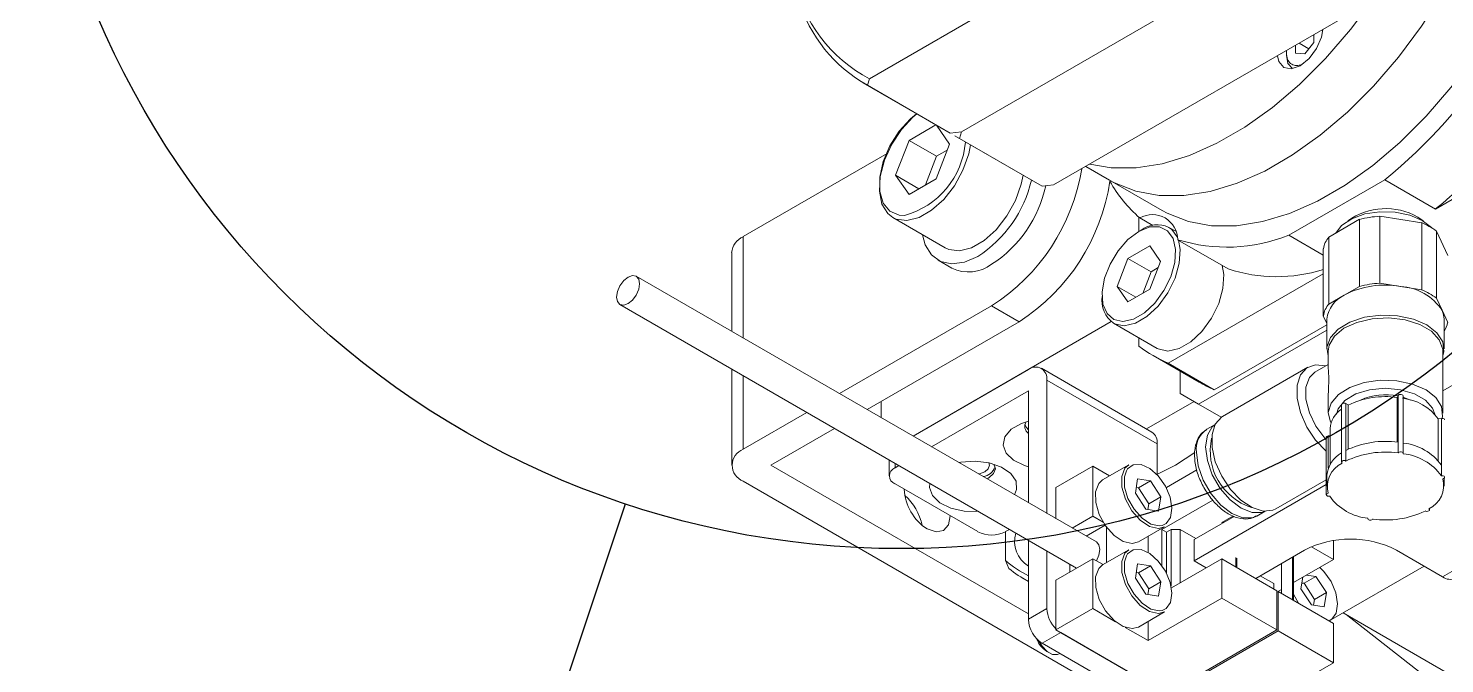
# Model space of a CAD drawing. Header units: millimetres. Extents: x 19 to 1665, y -46 to 1184.
# Drawn here: x 1199.2 to 1308, y 478.3 to 527.1 of the extents above; entities that cross this region are included whole.
import ezdxf

# ---------------------------------------------------------------- set-up
doc = ezdxf.new("R2010")
doc.units = ezdxf.units.MM
doc.header["$LTSCALE"] = 4
doc.layers.add('13', color=6, linetype='Continuous')
doc.dimstyles.new('SLDDIMSTYLE2', dxfattribs={"dimtxt": 0.18, "dimasz": 12, "dimexe": 0, "dimexo": 0.0625, "dimgap": 0, "dimtad": 0, "dimtih": 1, "dimtoh": 1, "dimdec": 0, "dimrnd": 1e-09, "dimzin": 0, "dimdsep": 46, "dimtxsty": 'Standard', "dimblk1": 'NONE', "dimblk2": 'NONE', "dimsah": 1, "dimcen": 0.09, "dimadec": 0, "dimazin": 0, "dimtfac": 12, "dimtdec": 0, "dimtofl": 0, "dimtmove": 0, "dimatfit": 3, "dimldrblk": 'NONE', "dimfxl": 0, "dimfrac": 2, "dimtolj": 1, "dimtzin": 0, "dimarcsym": 0})

# ---------------------------------------------------------------- blocks, each defined once
blk = doc.blocks.new('_None')

msp = doc.modelspace()

# ---------------------------------------------------------------- linework, layer by layer
at = {"color": 7, "linetype": 'Continuous', "lineweight": 18}
for p, q in [((1263.81, 523.21), (1291.06, 538.94)), ((1270.88, 519.13), (1298.13, 534.86)), ((1305.2, 530.78), (1277.95, 515.05)), ((1296.55, 525.78), (1296.55, 525.17)), ((1297.57, 525.51), (1296.83, 525.94)), ((1297.25, 525.11), (1297.96, 525.99)), ((1297.96, 526.58), (1297.94, 526.58)), ((1297.96, 525.99), (1297.96, 526.59)), ((1295.84, 525.23), (1295.86, 525.38)), ((1295.84, 525.23), (1295.84, 525.02)), ((1297.25, 525.11), (1296.55, 525.17)), ((1296.3, 523.99), (1296.32, 523.99)), ((1263.29, 522.9), (1269.66, 519.23)), ((1263.81, 523.21), (1263.65, 522.71)), ((1263.65, 522.71), (1270.01, 519.03)), ((1320.44, 520.79), (1307.29, 513.2)), ((1268.91, 519.66), (1266.85, 518.47)), ((1268.95, 519.63), (1269.97, 518.19)), ((1269.66, 519.23), (1270.01, 519.03)), ((1270.01, 519.03), (1270.88, 519.13)), ((1270.88, 519.13), (1270.72, 518.62)), ((1265.82, 515.8), (1266.85, 518.47)), ((1268.97, 517.25), (1266.85, 518.47)), ((1269.97, 518.19), (1268.93, 515.52)), ((1270.36, 518.82), (1276.73, 515.15)), ((1270.72, 518.62), (1270.36, 518.82)), ((1277.08, 514.95), (1270.72, 518.62)), ((1265.17, 517.47), (1254.1, 511.08)), ((1268.12, 515.05), (1268.97, 517.25)), ((1269.78, 517.71), (1268.97, 517.25)), ((1280.43, 516.47), (1282.26, 515.42)), ((1265.82, 515.8), (1266.85, 514.32)), ((1267.61, 514.76), (1265.82, 515.8)), ((1266.85, 514.32), (1268.93, 515.52)), ((1276.73, 515.15), (1277.08, 514.95)), ((1277.08, 514.95), (1277.95, 515.05)), ((1282.26, 515.42), (1286.29, 513.09)), ((1303.4, 515.45), (1296.02, 511.19)), ((1307.29, 513.2), (1303.4, 515.45)), ((1333.65, 514.13), (1307.86, 499.24)), ((1284.51, 511.48), (1284.51, 512.59)), ((1303.01, 512.65), (1303.01, 507.5)), ((1306.24, 512.15), (1303.01, 512.65)), ((1305.93, 512.58), (1306.35, 512.29)), ((1265.6, 512.54), (1269.63, 510.21)), ((1285.58, 511.94), (1284.59, 512.52)), ((1284.59, 511.53), (1284.68, 511.58)), ((1287.34, 511.49), (1286.81, 511.79)), ((1301.46, 512.41), (1299.1, 511.04)), ((1301.46, 512.41), (1301.46, 507.26)), ((1306.24, 512.15), (1306.24, 507)), ((1307.37, 511.49), (1307.37, 506.35)), ((1308.24, 509.63), (1307.37, 511.49)), ((1254.1, 511.08), (1254.1, 503.29)), ((1287.48, 510.84), (1291.37, 508.6)), ((1296.02, 511.19), (1298.68, 509.65)), ((1299.1, 511.04), (1299.1, 505.9)), ((1253.22, 509.85), (1253.22, 503.8)), ((1282.84, 507.25), (1283.67, 509.4)), ((1285.34, 510.36), (1283.67, 509.4)), ((1285.44, 508.38), (1283.67, 509.4)), ((1285.34, 510.36), (1286.18, 509.18)), ((1298.68, 505), (1298.68, 510.15)), ((1269.08, 509.26), (1270.14, 508.65)), ((1284.8, 506.71), (1285.44, 508.38)), ((1286.18, 509.18), (1285.34, 507.03)), ((1285.99, 508.7), (1285.44, 508.38)), ((1298.68, 508.23), (1286.76, 501.35)), ((1281.24, 487.62), (1245.89, 508.03)), ((1282.84, 507.25), (1283.67, 506.07)), ((1284.28, 506.42), (1282.84, 507.25)), ((1300.28, 506.58), (1301.46, 507.26)), ((1303.01, 507.5), (1304.62, 507.25)), ((1304.62, 507.25), (1306.24, 507)), ((1283.67, 506.07), (1285.34, 507.03)), ((1299.1, 505.9), (1300.28, 506.58)), ((1307.37, 506.35), (1307.8, 505.42)), ((1244.64, 505.87), (1279.72, 485.61)), ((1261.5, 499.02), (1273.19, 505.77)), ((1275.32, 504.54), (1273.19, 505.77)), ((1298.96, 504.4), (1298.68, 505)), ((1307.8, 505.42), (1308.24, 504.48)), ((1263.62, 497.79), (1275.32, 504.54)), ((1282.39, 504.55), (1267.16, 495.75)), ((1282.56, 504.43), (1285.92, 502.49)), ((1298.96, 503.9), (1289.1, 498.21)), ((1290.3, 499.31), (1298.96, 504.31)), ((1298.96, 504.74), (1298.96, 502.46)), ((1307.96, 502.46), (1307.96, 504.74)), ((1284.51, 502.65), (1284.51, 503.31)), ((1285.6, 501.94), (1289.14, 499.9)), ((1299.06, 502.29), (1299.06, 501.07)), ((1307.86, 497.51), (1307.86, 502.29)), ((1253.22, 500.91), (1253.22, 493.52)), ((1267.16, 495.75), (1276.02, 500.87)), ((1285.51, 496.07), (1277.02, 500.97)), ((1290.3, 499.31), (1286.76, 501.35)), ((1287.69, 499.03), (1287.69, 500.73)), ((1297.49, 501.05), (1290.94, 497.27)), ((1299.06, 501.26), (1298.04, 500.67)), ((1254.1, 500.4), (1254.1, 494.75)), ((1285.92, 495.15), (1277.44, 500.05)), ((1277.44, 500.05), (1277.44, 489.82)), ((1276.02, 499.24), (1268.57, 494.93)), ((1276.02, 490.63), (1276.02, 499.24)), ((1287.69, 499.03), (1289.1, 498.21)), ((1299.06, 498.46), (1299.06, 497.51)), ((1304.36, 498.73), (1304.43, 498.87)), ((1304.36, 495.29), (1304.36, 498.73)), ((1304.43, 495.28), (1304.43, 498.87)), ((1304.82, 494.43), (1304.82, 498.84)), ((1305.39, 498.52), (1304.82, 498.74)), ((1254.1, 494.75), (1259, 497.57)), ((1264.71, 497.17), (1264.71, 498.42)), ((1288.75, 498.42), (1285.09, 496.31)), ((1289.1, 498.21), (1290.84, 497.21)), ((1300.08, 498.17), (1300.08, 493.76)), ((1300.42, 494.66), (1300.42, 498.25)), ((1300.42, 498.25), (1300.6, 498.15)), ((1300.6, 494.75), (1300.6, 498.15)), ((1256.22, 493.52), (1261.12, 496.35)), ((1290.36, 496.65), (1289.72, 496.28)), ((1299.21, 496.33), (1299.21, 493.59)), ((1307.51, 497.08), (1307.75, 497.12)), ((1307.51, 493.87), (1307.51, 497.08)), ((1307.75, 493.52), (1307.75, 497.12)), ((1298.91, 495.66), (1298.91, 491.25)), ((1299.06, 495.77), (1299.21, 495.8)), ((1299.06, 493.3), (1299.06, 495.77)), ((1304.43, 494.46), (1304.43, 495.28)), ((1285.92, 492.78), (1285.92, 495.15)), ((1300.42, 493.84), (1300.42, 494.66)), ((1276.02, 482.09), (1256.22, 493.52)), ((1265.33, 493.92), (1265.33, 492.7)), ((1265.77, 493.67), (1265.77, 493.32)), ((1266.07, 493.49), (1265.77, 493.32)), ((1280.97, 493.44), (1278.14, 491.8)), ((1280.97, 489.6), (1280.97, 493.44)), ((1280.97, 493.44), (1282.25, 492.7)), ((1283.73, 493.55), (1281.72, 492.39)), ((1288.97, 493.16), (1286.62, 491.8)), ((1307.75, 492.71), (1307.75, 493.52)), ((1286.77, 473.44), (1254.1, 492.3)), ((1272.13, 488.42), (1265.77, 492.09)), ((1284.41, 492.47), (1284.24, 491.37)), ((1284.41, 492.47), (1285.39, 492.32)), ((1284.47, 491.79), (1285.39, 492.32)), ((1285.39, 492.32), (1286.19, 491.09)), ((1288.75, 486.17), (1298.91, 492.04)), ((1295.04, 490.17), (1298.91, 492.4)), ((1298.96, 492.74), (1298.96, 491.92)), ((1307.96, 491.92), (1307.96, 492.52)), ((1278.14, 491.8), (1278.14, 489.41)), ((1285.04, 490.14), (1284.24, 491.37)), ((1284.31, 491.82), (1284.47, 491.79)), ((1284.47, 491.79), (1285.27, 490.56)), ((1285.27, 490.56), (1286.19, 491.09)), ((1286.02, 490), (1286.19, 491.09)), ((1286.28, 488.58), (1290.18, 490.83)), ((1285.04, 490.14), (1286.02, 490)), ((1285.2, 490.12), (1285.27, 490.56)), ((1293.57, 489.61), (1294.21, 489.98)), ((1306.84, 490.09), (1306.84, 490.21)), ((1307.84, 484.95), (1316.33, 489.84)), ((1279.39, 488.69), (1280.97, 489.6)), ((1280.45, 488.08), (1281.91, 488.91)), ((1281.76, 489.15), (1280.97, 489.6)), ((1282.03, 486.04), (1282.03, 488.74)), ((1284.47, 487.63), (1286.48, 488.79)), ((1288.75, 487.8), (1291.84, 489.59)), ((1291.72, 489.6), (1290.87, 489.11)), ((1290.87, 489.11), (1290.94, 489.07)), ((1290.94, 489.15), (1291.01, 489.11)), ((1291.79, 489.56), (1291.72, 489.6)), ((1302.09, 489.45), (1302.09, 489.41)), ((1274.25, 488.42), (1274.56, 488.59)), ((1274.25, 488.42), (1274.25, 486.2)), ((1276.02, 481.68), (1276.02, 487.75)), ((1285.21, 486.82), (1285.21, 488.06)), ((1286.28, 488.58), (1286.28, 485.82)), ((1286.63, 488.38), (1286.28, 488.58)), ((1286.63, 488.38), (1286.98, 488.58)), ((1286.63, 485.24), (1286.63, 488.38)), ((1286.98, 488.58), (1287.69, 488.58)), ((1286.98, 484.26), (1286.98, 488.58)), ((1287.69, 488.58), (1288.89, 487.89)), ((1287.69, 488.58), (1287.69, 484.5)), ((1288.75, 487.8), (1288.75, 486.17)), ((1299.46, 487.73), (1299.46, 486.27)), ((1277.44, 486.93), (1277.44, 482.5)), ((1283.73, 487.02), (1281.72, 485.86)), ((1297.24, 486.99), (1293.49, 484.82)), ((1296.32, 483.19), (1296.32, 486.46)), ((1296.39, 483.15), (1296.39, 486.5)), ((1299.46, 486.27), (1297.77, 487.25)), ((1307.84, 484.95), (1304.31, 486.99)), ((1274.51, 485.59), (1274.25, 486.2)), ((1278.14, 484.7), (1280.97, 486.33)), ((1279.2, 485.31), (1279.2, 485.91)), ((1280.97, 482.5), (1280.97, 486.33)), ((1280.97, 486.33), (1281.76, 485.88)), ((1284.41, 485.93), (1284.24, 484.84)), ((1284.41, 485.93), (1285.39, 485.79)), ((1284.47, 485.26), (1285.39, 485.79)), ((1285.39, 485.79), (1286.19, 484.56)), ((1290.87, 486.33), (1287.01, 484.11)), ((1289.67, 485.64), (1288.75, 486.17)), ((1290.87, 483.31), (1290.87, 486.33)), ((1290.87, 486.33), (1295.11, 483.88)), ((1291.97, 486.44), (1291.97, 485.7)), ((1292.04, 486.39), (1292.04, 485.66)), ((1295.47, 483.68), (1295.47, 485.97)), ((1299.46, 486.27), (1296.39, 484.5)), ((1299.14, 481.56), (1306.43, 485.76)), ((1275.59, 484.84), (1276.02, 484.59)), ((1278.14, 484.7), (1278.14, 480.86)), ((1285.04, 483.61), (1284.24, 484.84)), ((1284.31, 485.28), (1284.47, 485.26)), ((1284.47, 485.26), (1285.27, 484.03)), ((1285.27, 484.03), (1286.19, 484.56)), ((1286.02, 483.47), (1286.19, 484.56)), ((1294.87, 484.44), (1293.84, 485.03)), ((1294.87, 484.03), (1294.87, 484.44)), ((1297.1, 484.91), (1296.96, 484.03)), ((1297.03, 484.47), (1297.2, 484.45)), ((1297.2, 484.45), (1298.11, 484.98)), ((1297.2, 484.45), (1298, 483.21)), ((1297.4, 485.08), (1298.11, 484.98)), ((1298.11, 484.98), (1298.92, 483.74)), ((1285.04, 483.61), (1286.02, 483.47)), ((1285.2, 483.59), (1285.27, 484.03)), ((1285.21, 480.05), (1290.87, 483.31)), ((1290.87, 483.31), (1295.11, 480.86)), ((1295.47, 483.97), (1295.11, 483.76)), ((1295.11, 480.86), (1295.11, 483.88)), ((1295.11, 483.76), (1295.22, 483.82)), ((1295.22, 483.82), (1295.22, 480.8)), ((1299.46, 481.37), (1295.22, 483.82)), ((1297.77, 482.79), (1296.96, 484.03)), ((1297.93, 482.77), (1298, 483.21)), ((1298, 483.21), (1298.92, 483.74)), ((1298.75, 482.65), (1298.92, 483.74)), ((1276.02, 481.68), (1277.44, 482.5)), ((1278.14, 480.86), (1280.97, 482.5)), ((1280.97, 482.5), (1282.72, 481.48)), ((1284.47, 481.09), (1286.48, 482.26)), ((1297.77, 482.79), (1298.75, 482.65)), ((1300.21, 482.17), (1329.41, 465.31)), ((1283.46, 481.06), (1285.21, 480.05)), ((1285.21, 480.05), (1285.21, 481.53)), ((1299.46, 481.37), (1299.46, 478.35)), ((1308.95, 475.39), (1300.44, 482.04)), ((1278.5, 480.66), (1277.08, 479.84)), ((1278.14, 480.86), (1286.63, 475.96)), ((1278.5, 480.66), (1297.59, 469.64)), ((1286.63, 475.96), (1295.11, 480.86)), ((1295.22, 480.8), (1286.74, 475.9)), ((1299.46, 478.35), (1295.22, 480.8)), ((1296.18, 468.82), (1277.08, 479.84)), ((1277.44, 479.21), (1277.63, 479.1)), ((1278.38, 479.03), (1278.44, 479.06)), ((1299.46, 478.35), (1293.81, 475.09))]:
    msp.add_line(p, q, dxfattribs=at)
at = {"color": 7, "linetype": 'Continuous', "lineweight": 18, "flags": 128}
for points in [[(1313.64, 548.55), (1313.52, 546.01), (1313.15, 543.37), (1312.53, 540.65), (1311.69, 537.89), (1310.62, 535.14), (1309.34, 532.42), (1307.87, 529.78), (1306.23, 527.24), (1304.45, 524.86), (1302.54, 522.65), (1300.53, 520.64), (1298.45, 518.87), (1296.32, 517.36), (1294.19, 516.12), (1292.06, 515.18), (1289.98, 514.55), (1287.97, 514.24), (1286.06, 514.24), (1284.28, 514.57), (1282.64, 515.21), (1282.26, 515.42)], [(1286.29, 513.09), (1286.67, 512.88), (1288.31, 512.24), (1290.09, 511.92), (1292, 511.91), (1294.01, 512.23), (1296.09, 512.86), (1298.22, 513.8), (1300.36, 515.03), (1302.48, 516.54), (1304.56, 518.31), (1306.57, 520.32), (1308.48, 522.53), (1310.26, 524.92), (1311.9, 527.45), (1313.37, 530.09), (1314.65, 532.81), (1315.72, 535.56), (1316.56, 538.32), (1317.18, 541.04), (1317.55, 543.69), (1317.67, 546.22)], [(1309.34, 532.42), (1307.87, 529.78), (1306.23, 527.24), (1304.45, 524.86), (1302.54, 522.65), (1300.53, 520.64), (1298.45, 518.87), (1296.32, 517.36), (1294.19, 516.12), (1292.06, 515.18), (1289.98, 514.55), (1287.97, 514.24), (1286.06, 514.24), (1284.28, 514.57), (1282.64, 515.21), (1282.26, 515.42)], [(1302.42, 529.17), (1300.77, 526.98), (1298.86, 524.77), (1296.85, 522.76), (1294.77, 520.99), (1292.65, 519.48), (1290.51, 518.25), (1288.39, 517.31), (1286.31, 516.68), (1284.3, 516.36), (1282.39, 516.37), (1280.74, 516.65)], [(1295.15, 524.97), (1295.27, 524.52), (1295.65, 524.08), (1296.22, 523.97), (1296.9, 524.21), (1297.58, 524.75), (1298.15, 525.53), (1298.53, 526.41), (1298.65, 526.99)], [(1296.3, 523.99), (1296.3, 523.99), (1295.96, 524.39), (1295.84, 525.02)], [(1265.6, 512.54), (1265.21, 512.85), (1264.77, 513.58), (1264.58, 514.56), (1264.64, 515.7), (1264.96, 516.94), (1265.52, 518.17), (1266.27, 519.3), (1267.15, 520.25), (1267.45, 520.5)], [(1267.42, 520.52), (1266.95, 520.14), (1266.09, 519.19), (1265.38, 518.06), (1264.87, 516.84), (1264.6, 515.64), (1264.6, 514.55), (1264.87, 513.65), (1265.38, 513.03), (1266.09, 512.73), (1266.49, 512.71)], [(1271.58, 518.12), (1271.43, 517.43), (1270.99, 516.18), (1270.33, 514.99), (1269.51, 513.94), (1268.58, 513.11), (1267.62, 512.55), (1266.69, 512.31), (1265.87, 512.42), (1265.6, 512.54)], [(1269.63, 510.21), (1269.9, 510.09), (1270.72, 509.99), (1271.65, 510.22), (1272.61, 510.78), (1273.54, 511.61), (1274.36, 512.67), (1275.02, 513.86), (1275.46, 515.1), (1275.61, 515.79)], [(1299.63, 511.35), (1300.08, 511.93), (1300.86, 512.45), (1301.86, 512.82), (1303.01, 512.99), (1304.2, 512.97), (1305.32, 512.74), (1306.28, 512.33)], [(1284.51, 511.48), (1283.67, 510.85), (1282.91, 509.99), (1282.3, 508.97), (1281.87, 507.89), (1281.69, 506.83), (1281.75, 505.9), (1282.06, 505.17), (1282.58, 504.71), (1283.28, 504.56), (1284.09, 504.74), (1284.93, 505.23), (1285.73, 505.98), (1286.43, 506.93), (1286.96, 508), (1287.27, 509.08), (1287.33, 510.09), (1287.14, 510.93), (1286.72, 511.53), (1286.1, 511.83), (1285.34, 511.82), (1284.51, 511.48)], [(1286.81, 511.79), (1287.03, 511.63), (1287.45, 511.07)], [(1306.28, 512.33), (1306.99, 511.78), (1307.01, 511.75)], [(1272.13, 509.56), (1271.1, 509.11), (1270.13, 508.98), (1269.27, 509.17), (1268.58, 509.67), (1268.1, 510.45), (1267.89, 511.22)], [(1287.55, 510.8), (1287.68, 510.1), (1287.61, 509.03), (1287.29, 507.88), (1286.73, 506.75), (1285.99, 505.74), (1285.13, 504.94), (1284.24, 504.42), (1283.38, 504.23), (1282.64, 504.39), (1282.56, 504.43)], [(1285.92, 502.49), (1286, 502.45), (1286.74, 502.29), (1287.6, 502.48), (1288.49, 503), (1289.35, 503.8), (1290.09, 504.81), (1290.65, 505.94), (1290.97, 507.09), (1291.04, 508.16), (1290.91, 508.87)], [(1245.26, 505.93), (1245.6, 506.2), (1245.89, 506.59), (1246.08, 507.03), (1246.15, 507.46), (1246.08, 507.81), (1245.89, 508.03), (1245.6, 508.09), (1245.26, 507.97), (1244.93, 507.7), (1244.64, 507.31), (1244.45, 506.87), (1244.38, 506.44), (1244.45, 506.09), (1244.64, 505.87), (1244.93, 505.81), (1245.26, 505.93)], [(1307.86, 501.91), (1307.94, 502.25), (1307.86, 503), (1307.41, 503.7), (1306.64, 504.29), (1305.61, 504.74), (1304.39, 505), (1303.11, 505.05), (1301.85, 504.88), (1300.72, 504.52), (1299.82, 503.98), (1299.22, 503.33), (1298.96, 502.59), (1299.06, 501.91)], [(1307.96, 504.74), (1307.92, 505.08), (1307.8, 505.42)], [(1307.86, 502.29), (1307.85, 502.44), (1307.59, 503.16), (1306.99, 503.81), (1306.09, 504.33), (1304.96, 504.68), (1303.71, 504.83), (1302.44, 504.77), (1301.26, 504.49), (1300.26, 504.04), (1299.53, 503.43), (1299.13, 502.74), (1299.06, 502.29)], [(1298.91, 494.6), (1298.9, 494.61), (1298.09, 495.44), (1297.42, 496.45), (1296.93, 497.56), (1296.67, 498.66), (1296.67, 499.66), (1296.93, 500.46), (1297.42, 501.01), (1298.09, 501.24), (1298.86, 501.15)], [(1298.91, 495.47), (1298.79, 495.6), (1298.11, 496.51), (1297.61, 497.54), (1297.34, 498.58), (1297.34, 499.52), (1297.61, 500.26), (1298.04, 500.67)], [(1299.22, 496.83), (1299.06, 497.56), (1299.27, 498.29), (1299.84, 498.96), (1300.71, 499.5), (1301.81, 499.87), (1303.06, 500.04), (1304.34, 500), (1305.54, 499.75), (1306.57, 499.31), (1307.33, 498.72), (1307.77, 498.02), (1307.84, 497.28), (1307.81, 497.12)], [(1307.24, 497.45), (1307.08, 497.9), (1306.54, 498.52), (1305.69, 499.01), (1304.61, 499.32), (1303.43, 499.43), (1302.24, 499.31), (1301.18, 498.99), (1300.34, 498.49), (1299.82, 497.86), (1299.68, 497.45)], [(1304.43, 498.87), (1304.46, 498.91), (1304.52, 498.94), (1304.6, 498.96), (1304.67, 498.95), (1304.75, 498.93), (1304.8, 498.9), (1304.82, 498.86), (1304.82, 498.84)], [(1300.08, 498.17), (1300.09, 498.21), (1300.13, 498.25), (1300.2, 498.28), (1300.28, 498.29), (1300.36, 498.28), (1300.42, 498.25)], [(1276.02, 496.91), (1275.48, 496.73), (1274.7, 496.28), (1274.22, 495.71), (1274.08, 495.07), (1274.31, 494.45), (1274.87, 493.9), (1275.72, 493.49), (1276.02, 493.39)], [(1275.75, 496.65), (1275.87, 496.41), (1276.02, 496.24)], [(1294.21, 489.98), (1293.96, 489.89), (1293.2, 489.88), (1292.36, 490.21), (1291.52, 490.85), (1290.76, 491.73), (1290.15, 492.78), (1289.77, 493.88), (1289.63, 494.93), (1289.77, 495.82), (1290.15, 496.47), (1290.36, 496.64)], [(1295.04, 490.17), (1294.8, 490.06), (1294.05, 489.99), (1293.21, 490.26), (1292.35, 490.83), (1291.54, 491.66), (1290.87, 492.67), (1290.38, 493.78), (1290.13, 494.88), (1290.13, 495.88), (1290.38, 496.68), (1290.87, 497.23), (1290.94, 497.27)], [(1307.75, 497.12), (1307.83, 497.12), (1307.9, 497.11), (1307.96, 497.08), (1308, 497.04), (1308, 497.01)], [(1298.91, 495.66), (1298.91, 495.68), (1298.94, 495.72), (1298.99, 495.75), (1299.06, 495.77)], [(1285.9, 492.81), (1287.33, 493.51), (1288.81, 494.49)], [(1288.93, 494.52), (1289.06, 493.47), (1289.45, 492.37), (1290.05, 491.33), (1290.81, 490.44), (1291.65, 489.8), (1292.49, 489.47), (1293.25, 489.48), (1293.57, 489.61)], [(1304.43, 494.46), (1304.46, 494.5), (1304.52, 494.53), (1304.6, 494.55), (1304.67, 494.54), (1304.75, 494.52), (1304.8, 494.49), (1304.82, 494.45), (1304.81, 494.4)], [(1274.95, 491.25), (1275.11, 491.65), (1275.07, 492.29), (1274.67, 492.88), (1273.95, 493.37), (1273, 493.69), (1271.92, 493.83), (1270.82, 493.75), (1270.68, 493.72)], [(1272.2, 492.84), (1272.26, 492.85), (1272.66, 493.01), (1272.93, 493.24), (1273.03, 493.52), (1272.99, 493.7)], [(1272.84, 492.47), (1272.98, 492.55), (1273.35, 492.87), (1273.48, 493.24), (1273.36, 493.6)], [(1283.19, 492.65), (1283.44, 493.28), (1283.73, 493.55)], [(1283.55, 493.09), (1283.4, 492.63), (1283.41, 491.84), (1283.67, 490.97), (1284.14, 490.14), (1284.75, 489.45), (1285.42, 489), (1286.07, 488.86), (1286.29, 488.89)], [(1286.29, 488.89), (1286.6, 489.04), (1286.94, 489.51), (1287.05, 490.21), (1286.92, 491.06), (1286.55, 491.92), (1286, 492.7), (1285.35, 493.27), (1284.68, 493.57), (1284.08, 493.56), (1283.63, 493.23), (1283.55, 493.09)], [(1300.14, 493.68), (1300.09, 493.71), (1300.08, 493.76), (1300.09, 493.8), (1300.13, 493.84), (1300.2, 493.87), (1300.28, 493.88), (1300.36, 493.87), (1300.42, 493.84)], [(1268.44, 492.12), (1268.42, 491.81), (1268.65, 491.18), (1269.22, 490.63), (1270.06, 490.22), (1271.09, 489.99), (1272.19, 489.96)], [(1281.72, 492.39), (1281.42, 492.12), (1281.18, 491.48)], [(1286.48, 488.79), (1286.01, 488.66), (1285.33, 488.81), (1284.61, 489.29), (1283.97, 490.01), (1283.48, 490.9), (1283.2, 491.82), (1283.19, 492.65)], [(1307.75, 492.71), (1307.83, 492.71), (1307.9, 492.7), (1307.96, 492.67), (1308, 492.63), (1308, 492.58), (1307.98, 492.54), (1307.92, 492.5), (1307.85, 492.48)], [(1281.18, 491.48), (1281.19, 490.65), (1281.46, 489.73), (1281.95, 488.85), (1282.6, 488.12), (1283.31, 487.65), (1283.99, 487.5), (1284.47, 487.63)], [(1299.17, 491.14), (1299.09, 491.14), (1299.01, 491.15), (1298.95, 491.18), (1298.92, 491.22), (1298.91, 491.27), (1298.94, 491.31), (1298.99, 491.34), (1299.06, 491.36)], [(1306.78, 490.17), (1306.82, 490.13), (1306.84, 490.09), (1306.83, 490.04), (1306.78, 490.01), (1306.72, 489.98), (1306.64, 489.97), (1306.56, 489.98), (1306.5, 490.01)], [(1270.01, 489.64), (1269.88, 488.94), (1269.49, 488.5), (1268.92, 488.39), (1268.24, 488.62)], [(1302.49, 489.39), (1302.45, 489.35), (1302.4, 489.32), (1302.32, 489.3), (1302.24, 489.3), (1302.17, 489.32), (1302.12, 489.36), (1302.09, 489.4), (1302.1, 489.45)], [(1281.24, 486.18), (1281.24, 486.18), (1281.44, 486.62), (1281.5, 487.05), (1281.44, 487.4), (1281.24, 487.62), (1281.24, 487.62)], [(1283.19, 486.12), (1283.44, 486.75), (1283.73, 487.02)], [(1283.55, 486.56), (1283.4, 486.1), (1283.41, 485.31), (1283.67, 484.44), (1284.14, 483.6), (1284.75, 482.92), (1285.42, 482.47), (1286.07, 482.33), (1286.29, 482.36)], [(1286.29, 482.36), (1286.6, 482.5), (1286.94, 482.98), (1287.05, 483.68), (1286.92, 484.52), (1286.55, 485.39), (1286, 486.16), (1285.35, 486.74), (1284.68, 487.04), (1284.08, 487.03), (1283.63, 486.7), (1283.55, 486.56)], [(1281.72, 485.86), (1281.42, 485.59), (1281.18, 484.95)], [(1286.48, 482.26), (1286.01, 482.13), (1285.33, 482.28), (1284.61, 482.75), (1283.97, 483.48), (1283.48, 484.36), (1283.2, 485.28), (1283.19, 486.12)], [(1299.12, 481.57), (1299.33, 481.69), (1299.67, 482.16), (1299.78, 482.87), (1299.64, 483.71), (1299.28, 484.58), (1298.73, 485.35), (1298.41, 485.67)], [(1281.18, 484.95), (1281.19, 484.12), (1281.46, 483.2), (1281.95, 482.32), (1282.6, 481.59), (1283.31, 481.12), (1283.99, 480.97), (1284.47, 481.09)], [(1296.39, 483.65), (1296.4, 483.62), (1296.77, 482.93)], [(1276.8, 480.05), (1277.07, 479.61), (1277.46, 479.22), (1277.87, 478.99), (1278.25, 478.97), (1278.38, 479.03)]]:
    msp.add_lwpolyline(points, dxfattribs=at)
at = {"color": 7, "linetype": 'Continuous', "lineweight": 18}
for centre, radius, start, end in [((1269.19, 533.33), 11.47, 192.3315, 242.0136), ((1269.18, 532.6), 11.33, 197.049, 240.7824), ((1277.02, 547.7), 41.67, 309.2789, 326.9213), ((1281.2, 545.16), 41.26, 309.2373, 325.1684), ((1264.82, 518.86), 6.38, 285.154, 355.3874), ((1264.85, 518.8), 15.48, 302.6299, 350.6833), ((1267, 517.54), 9.49, 302.7675, 347.0818), ((1268.07, 516.93), 9.48, 302.7401, 348.2031), ((1266.82, 517.67), 15.64, 302.9058, 351.4288), ((1291.49, 520.5), 10.56, 209.2767, 229.1665), ((1285.55, 510.83), 1.94, 0.46, 119.5292), ((1303.48, 508.22), 5.01, 60.6412, 125.5762), ((1303.41, 504.93), 7.72, 92.9562, 104.6299), ((1285.92, 509.91), 2.08, 64.8242, 126.4863), ((1304.57, 507.96), 4.51, 51.6386, 68.3668), ((1254.72, 509.7), 1.51, 114.3747, 174.3052), ((1291.27, 523.02), 12.75, 252.7249, 291.8624), ((1300.6, 509.8), 1.95, 140.4346, 169.7685), ((1271.42, 511.32), 2.96, 244.4571, 306.8534), ((1295.1, 519.97), 11.97, 251.876, 287.4139), ((1303.45, 500.45), 6.91, 80.2289, 117.3572), ((1303.41, 499.79), 7.72, 92.9562, 104.6299), ((1304.38, 503.15), 4.11, 33.4389, 86.5665), ((1283.85, 506.2), 2.19, 172.602, 233.8129), ((1301.22, 504.51), 2.27, 114.5251, 174.1548), ((1304.57, 502.81), 4.51, 51.6386, 68.3668), ((1300.6, 504.66), 1.95, 140.4346, 169.7685), ((1306.41, 504.8), 1.85, 326.6147, 350.2183), ((1291.62, 512.36), 12.03, 233.7823, 246.2069), ((1276.57, 500.19), 0.873, 350.786, 129.2033), ((1295.16, 510.33), 12.04, 240.0075, 246.2042), ((1303.44, 492.21), 6.58, 81.967, 115.6191), ((1303.45, 494.38), 4.56, 77.8197, 114.9574), ((1304.35, 494.79), 3.9, 35.9166, 84.0888), ((1301.18, 496.18), 1.98, 123.9774, 175.4365), ((1276.41, 496.5), 0.664, 147.1773, 234.3215), ((1290.78, 494.74), 1.87, 124.5077, 186.8045), ((1284.94, 495.26), 0.986, 353.7012, 54.9867), ((1294.53, 494.61), 4.54, 167.4099, 252.5848), ((1303.44, 488.38), 6.97, 81.8709, 115.7152), ((1304.4, 491.11), 4.13, 35.7795, 84.2258), ((1254.57, 493.52), 1.31, 110.7834, 249.2166), ((1301.13, 492.55), 2.18, 118.8846, 174.8744), ((1303.44, 487.56), 6.97, 81.8709, 115.7152), ((1304.4, 490.29), 4.13, 35.7795, 84.2258), ((1266, 492.7), 0.655, 110.7834, 249.2166), ((1272.35, 493.83), 1.2, 279.4103, 338.0661), ((1300.94, 491.9), 1.95, 114.3033, 195.8998), ((1305.98, 491.95), 1.95, 294.3033, 15.8998), ((1270.31, 491.86), 3.84, 182.633, 237.3928), ((1263.88, 488.14), 4.04, 10.8888, 49.1058), ((1302.52, 493.55), 4.13, 215.7795, 264.2258), ((1303.47, 496.28), 6.97, 261.8709, 295.7152), ((1273.19, 490.46), 2.31, 242.6097, 297.3903), ((1277.2, 487.67), 2.24, 163.3937, 238.2147), ((1300.77, 480.16), 7.69, 62.6097, 117.3903), ((1279.49, 492.17), 7.94, 228.7773, 244.1304), ((1279.61, 491.8), 8.04, 230.6125, 243.4868), ((1308.43, 485.76), 1.01, 234.3824, 294.3071), ((1279.8, 482.62), 2.36, 183.0697, 225.6155), ((1278.33, 481.78), 2.31, 182.6055, 237.3945), ((1278.44, 480.79), 1.87, 199.4904, 237.4049)]:
    msp.add_arc(centre, radius, start, end, dxfattribs=at)
for points, knots in [([(1297.05, 524.32), (1296.9, 524.27), (1296.61, 524.18), (1296.23, 524.29), (1295.95, 524.58), (1295.85, 524.94), (1295.84, 525.17), (1295.84, 525.23)], [0, 0, 0, 0, 0.214555, 0.451608, 0.68866, 0.925713, 1, 1, 1, 1]), ([(1299.06, 501.07), (1299.06, 501.07), (1299.06, 501.04), (1299.06, 500.97), (1299.07, 500.83), (1299.08, 500.68), (1299.09, 500.5), (1299.1, 500.33), (1299.1, 500.14), (1299.1, 499.93), (1299.09, 499.71), (1299.08, 499.48), (1299.07, 499.21), (1299.06, 498.89), (1299.06, 498.63), (1299.06, 498.46)], [0, 0, 0, 0, 0.001285, 0.100146, 0.161555, 0.285811, 0.348908, 0.401072, 0.507121, 0.561178, 0.613347, 0.719255, 0.773009, 0.854457, 1, 1, 1, 1]), ([(1289.71, 496.22), (1289.6, 496.16), (1289.28, 495.99), (1288.96, 495.43), (1288.8, 494.83), (1288.78, 494.43), (1288.78, 494.31)], [0, 0, 0, 0, 0.1808, 0.517883, 0.862052, 1, 1, 1, 1]), ([(1288.78, 494.31), (1288.79, 494.14), (1288.81, 493.65), (1289.02, 492.79), (1289.48, 491.78), (1290.11, 490.86), (1290.86, 490.1), (1291.69, 489.57), (1292.51, 489.36), (1293.16, 489.38), (1293.44, 489.58), (1293.54, 489.64)], [0, 0, 0, 0, 0.067725, 0.194693, 0.321386, 0.448043, 0.575371, 0.704219, 0.83521, 0.94658, 1, 1, 1, 1])]:
    msp.add_open_spline(points, degree=3, knots=knots, dxfattribs=at)
at = {"layer": '13'}
msp.add_circle((1266.26, 554.19), 67.08, dxfattribs=at)

# ---------------------------------------------------------------- leaders
at = {"layer": '13', "has_arrowhead": 0}
msp.add_leader([(1224.25, 428.11), (1245.05, 490.55)], dimstyle='SLDDIMSTYLE2', dxfattribs=at)

doc.saveas('drawing.dxf')
